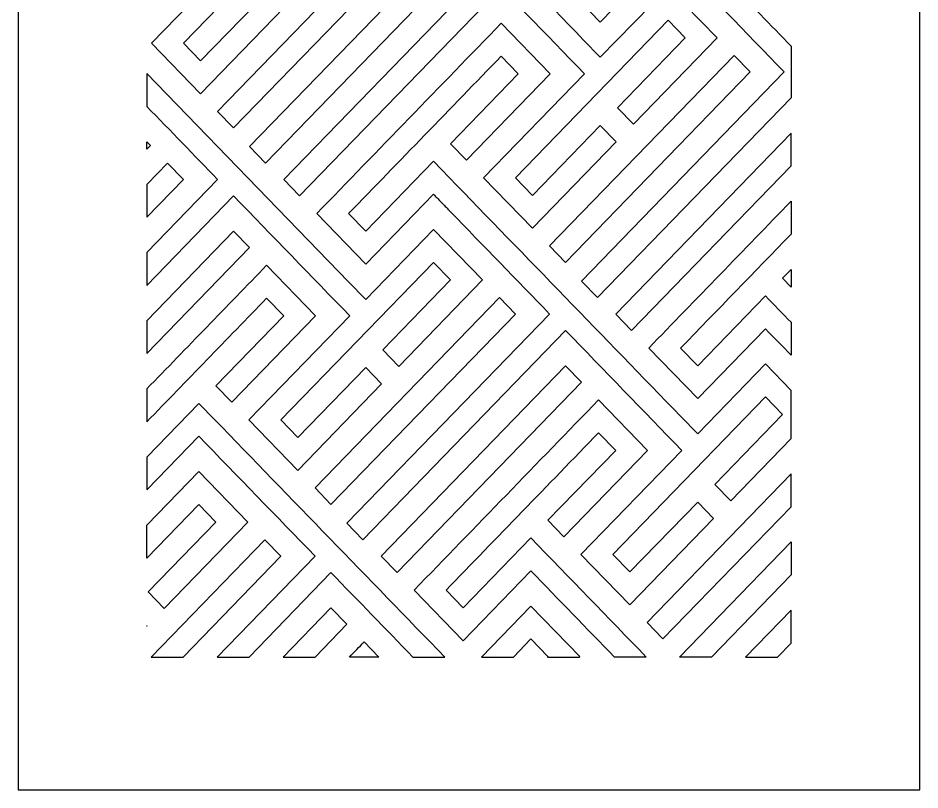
# Model space of a CAD drawing. Header units: centimetres. Extents: x 20.6 to 27, y -9 to 9.
# Drawn here: x 20.58 to 27, y -9 to -3.5 of the extents above; entities that cross this region are included whole.
import ezdxf

# ---------------------------------------------------------------- set-up
doc = ezdxf.new("R2010")
doc.units = ezdxf.units.CM
doc.header["$MEASUREMENT"] = 0
doc.layers.add('layer 1', color=7, linetype='Continuous')

msp = doc.modelspace()

# ---------------------------------------------------------------- linework, layer by layer
at = {"layer": 'layer 1', "color": 250, "lineweight": 30}
for points, knots in [([(26.99977, 9.00076), (26.99977, 9.00076), (26.99977, -9.0002), (26.99977, -9.0002), (26.99977, -9.0002), (26.99977, -9.0002), (20.57561, -9.0002), (20.57561, -9.0002), (20.57561, -9.0002), (20.57561, -9.0002), (20.57561, 9.00076), (20.57561, 9.00076), (20.57561, 9.00076), (20.57561, 9.00076), (26.99977, 9.00076), (26.99977, 9.00076)], [0, 0, 0, 0, 0.2, 0.2, 0.2, 0.2, 0.4, 0.4, 0.4, 0.4, 0.6, 0.6, 0.6, 0.6, 1, 1, 1, 1]), ([(24.60137, -3.65324), (24.05247, -3.08659), (23.50359, -2.51995), (22.95469, -1.9533), (22.95469, -1.9533), (22.95469, -1.9533), (22.84112, -1.83606), (22.84112, -1.83606), (22.84112, -1.83606), (22.84112, -1.83606), (22.35848, -2.33432), (22.35848, -2.33432), (22.35848, -2.33432), (22.35848, -2.33432), (22.2368, -2.20871), (22.2368, -2.20871), (22.2368, -2.20871), (22.59912, -1.83467), (22.96145, -1.46063), (23.32377, -1.08658), (23.32377, -1.08658), (23.32377, -1.08658), (23.44545, -1.2122), (23.44545, -1.2122), (23.44545, -1.2122), (23.44545, -1.2122), (22.9628, -1.71045), (22.9628, -1.71045), (22.9628, -1.71045), (22.9628, -1.71045), (23.07637, -1.82769), (23.07637, -1.82769), (23.07637, -1.82769), (23.07637, -1.82769), (23.67258, -1.2122), (23.67258, -1.2122), (23.67258, -1.2122), (23.67258, -1.2122), (23.32377, -0.85211), (23.32377, -0.85211), (23.32377, -0.85211), (22.88574, -1.30431), (22.4477, -1.75651), (22.00967, -2.20871), (22.00967, -2.20871), (22.00967, -2.20871), (22.35848, -2.5688), (22.35848, -2.5688), (22.35848, -2.5688), (22.35848, -2.5688), (22.84112, -2.07054), (22.84112, -2.07054), (22.84112, -2.07054), (22.84112, -2.07054), (22.9628, -2.19615), (22.9628, -2.19615), (22.9628, -2.19615), (23.19804, -2.43899), (23.43328, -2.68185), (23.66852, -2.92469), (23.66852, -2.92469), (23.66852, -2.92469), (22.22463, -4.41528), (22.22463, -4.41528), (22.22463, -4.41528), (22.22463, -4.41528), (22.3382, -4.53252), (22.3382, -4.53252), (22.3382, -4.53252), (22.3382, -4.53252), (23.78208, -3.04193), (23.78208, -3.04193), (23.78208, -3.04193), (24.05788, -3.32665), (24.33368, -3.61136), (24.60948, -3.89609), (24.60948, -3.89609), (24.60948, -3.89609), (23.89159, -4.63719), (23.89159, -4.63719), (23.89159, -4.63719), (23.89159, -4.63719), (24.2404, -4.99728), (24.2404, -4.99728), (24.2404, -4.99728), (24.2404, -4.99728), (24.83661, -4.38179), (24.83661, -4.38179), (24.83661, -4.38179), (24.83661, -4.38179), (24.72305, -4.26455), (24.72305, -4.26455), (24.72305, -4.26455), (24.72305, -4.26455), (24.2404, -4.76281), (24.2404, -4.76281), (24.2404, -4.76281), (24.2404, -4.76281), (24.11872, -4.63719), (24.11872, -4.63719), (24.11872, -4.63719), (24.11872, -4.63719), (25.20569, -3.51507), (25.20569, -3.51507), (25.20569, -3.51507), (25.20569, -3.51507), (25.32737, -3.64068), (25.32737, -3.64068), (25.32737, -3.64068), (25.32737, -3.64068), (24.84472, -4.13894), (24.84472, -4.13894), (24.84472, -4.13894), (24.84472, -4.13894), (24.95829, -4.25617), (24.95829, -4.25617), (24.95829, -4.25617), (24.95829, -4.25617), (25.5545, -3.64068), (25.5545, -3.64068), (25.5545, -3.64068), (25.5545, -3.64068), (25.20569, -3.28059), (25.20569, -3.28059), (25.20569, -3.28059), (25.20569, -3.28059), (24.72305, -3.77885), (24.72305, -3.77885), (24.72305, -3.77885), (24.72305, -3.77885), (24.60137, -3.65324), (24.60137, -3.65324)], [0, 0, 0, 0, 0.0294118, 0.0294118, 0.0294118, 0.0294118, 0.0588235, 0.0588235, 0.0588235, 0.0588235, 0.0882353, 0.0882353, 0.0882353, 0.0882353, 0.1176471, 0.1176471, 0.1176471, 0.1176471, 0.1470588, 0.1470588, 0.1470588, 0.1470588, 0.1764706, 0.1764706, 0.1764706, 0.1764706, 0.2058824, 0.2058824, 0.2058824, 0.2058824, 0.2352941, 0.2352941, 0.2352941, 0.2352941, 0.2647059, 0.2647059, 0.2647059, 0.2647059, 0.2941176, 0.2941176, 0.2941176, 0.2941176, 0.3235294, 0.3235294, 0.3235294, 0.3235294, 0.3529412, 0.3529412, 0.3529412, 0.3529412, 0.3823529, 0.3823529, 0.3823529, 0.3823529, 0.4117647, 0.4117647, 0.4117647, 0.4117647, 0.4411765, 0.4411765, 0.4411765, 0.4411765, 0.4705882, 0.4705882, 0.4705882, 0.4705882, 0.5, 0.5, 0.5, 0.5, 0.5294118, 0.5294118, 0.5294118, 0.5294118, 0.5588235, 0.5588235, 0.5588235, 0.5588235, 0.5882353, 0.5882353, 0.5882353, 0.5882353, 0.6176471, 0.6176471, 0.6176471, 0.6176471, 0.6470588, 0.6470588, 0.6470588, 0.6470588, 0.6764706, 0.6764706, 0.6764706, 0.6764706, 0.7058824, 0.7058824, 0.7058824, 0.7058824, 0.7352941, 0.7352941, 0.7352941, 0.7352941, 0.7647059, 0.7647059, 0.7647059, 0.7647059, 0.7941176, 0.7941176, 0.7941176, 0.7941176, 0.8235294, 0.8235294, 0.8235294, 0.8235294, 0.8529412, 0.8529412, 0.8529412, 0.8529412, 0.8823529, 0.8823529, 0.8823529, 0.8823529, 0.9117647, 0.9117647, 0.9117647, 0.9117647, 0.9411765, 0.9411765, 0.9411765, 0.9411765, 1, 1, 1, 1]), ([(26.08203, -3.69958), (25.78992, -3.39802), (25.49781, -3.09646), (25.20569, -2.7949), (25.20569, -2.7949), (25.20569, -2.7949), (24.72305, -3.29315), (24.72305, -3.29315), (24.72305, -3.29315), (24.72305, -3.29315), (24.60137, -3.16754), (24.60137, -3.16754), (24.60137, -3.16754), (24.96369, -2.79351), (25.32601, -2.41946), (25.68834, -2.04542), (25.68834, -2.04542), (25.68834, -2.04542), (25.81002, -2.17103), (25.81002, -2.17103), (25.81002, -2.17103), (25.81002, -2.17103), (25.32737, -2.66928), (25.32737, -2.66928), (25.32737, -2.66928), (25.32737, -2.66928), (25.44093, -2.78652), (25.44093, -2.78652), (25.44093, -2.78652), (25.44093, -2.78652), (26.03714, -2.17103), (26.03714, -2.17103), (26.03714, -2.17103), (26.03714, -2.17103), (25.68834, -1.81094), (25.68834, -1.81094), (25.68834, -1.81094), (25.25031, -2.26314), (24.81227, -2.71535), (24.37424, -3.16754), (24.37424, -3.16754), (24.37424, -3.16754), (24.72305, -3.52763), (24.72305, -3.52763), (24.72305, -3.52763), (24.72305, -3.52763), (25.20569, -3.02937), (25.20569, -3.02937), (25.20569, -3.02937), (25.48149, -3.31409), (25.75729, -3.59881), (26.03309, -3.88353), (26.03309, -3.88353), (26.03309, -3.88353), (24.5892, -5.37411), (24.5892, -5.37411), (24.5892, -5.37411), (24.5892, -5.37411), (24.70277, -5.49135), (24.70277, -5.49135), (24.70277, -5.49135), (24.70277, -5.49135), (26.08203, -4.06748), (26.08203, -4.06748), (26.08203, -4.06748), (26.08203, -4.06748), (26.08203, -3.69958), (26.08203, -3.69958)], [0, 0, 0, 0, 0.0555556, 0.0555556, 0.0555556, 0.0555556, 0.1111111, 0.1111111, 0.1111111, 0.1111111, 0.1666667, 0.1666667, 0.1666667, 0.1666667, 0.2222222, 0.2222222, 0.2222222, 0.2222222, 0.2777778, 0.2777778, 0.2777778, 0.2777778, 0.3333333, 0.3333333, 0.3333333, 0.3333333, 0.3888889, 0.3888889, 0.3888889, 0.3888889, 0.4444444, 0.4444444, 0.4444444, 0.4444444, 0.5, 0.5, 0.5, 0.5, 0.5555556, 0.5555556, 0.5555556, 0.5555556, 0.6111111, 0.6111111, 0.6111111, 0.6111111, 0.6666667, 0.6666667, 0.6666667, 0.6666667, 0.7222222, 0.7222222, 0.7222222, 0.7222222, 0.7777778, 0.7777778, 0.7777778, 0.7777778, 0.8333333, 0.8333333, 0.8333333, 0.8333333, 0.8888889, 0.8888889, 0.8888889, 0.8888889, 1, 1, 1, 1]), ([(21.49335, -2.16138), (21.49335, -2.16138), (21.49335, -1.92691), (21.49335, -1.92691), (21.49335, -1.92691), (21.49335, -1.92691), (22.35848, -2.82002), (22.35848, -2.82002), (22.35848, -2.82002), (22.35848, -2.82002), (22.84112, -2.32176), (22.84112, -2.32176), (22.84112, -2.32176), (22.84112, -2.32176), (23.18993, -2.68185), (23.18993, -2.68185), (23.18993, -2.68185), (23.18993, -2.68185), (22.59372, -3.29734), (22.59372, -3.29734), (22.59372, -3.29734), (22.59372, -3.29734), (22.48015, -3.1801), (22.48015, -3.1801), (22.48015, -3.1801), (22.48015, -3.1801), (22.9628, -2.68185), (22.9628, -2.68185), (22.9628, -2.68185), (22.9628, -2.68185), (22.84112, -2.55623), (22.84112, -2.55623), (22.84112, -2.55623), (22.84112, -2.55623), (21.75415, -3.67836), (21.75415, -3.67836), (21.75415, -3.67836), (21.75415, -3.67836), (21.87583, -3.80397), (21.87583, -3.80397), (21.87583, -3.80397), (21.87583, -3.80397), (22.35848, -3.30572), (22.35848, -3.30572), (22.35848, -3.30572), (22.35848, -3.30572), (22.47204, -3.42295), (22.47204, -3.42295), (22.47204, -3.42295), (22.47204, -3.42295), (21.87583, -4.03845), (21.87583, -4.03845), (21.87583, -4.03845), (21.87583, -4.03845), (21.52702, -3.67836), (21.52702, -3.67836), (21.52702, -3.67836), (21.52702, -3.67836), (22.24491, -2.93726), (22.24491, -2.93726), (22.24491, -2.93726), (21.99439, -2.67863), (21.74387, -2.42001), (21.49335, -2.16138)], [0, 0, 0, 0, 0.0588235, 0.0588235, 0.0588235, 0.0588235, 0.1176471, 0.1176471, 0.1176471, 0.1176471, 0.1764706, 0.1764706, 0.1764706, 0.1764706, 0.2352941, 0.2352941, 0.2352941, 0.2352941, 0.2941176, 0.2941176, 0.2941176, 0.2941176, 0.3529412, 0.3529412, 0.3529412, 0.3529412, 0.4117647, 0.4117647, 0.4117647, 0.4117647, 0.4705882, 0.4705882, 0.4705882, 0.4705882, 0.5294118, 0.5294118, 0.5294118, 0.5294118, 0.5882353, 0.5882353, 0.5882353, 0.5882353, 0.6470588, 0.6470588, 0.6470588, 0.6470588, 0.7058824, 0.7058824, 0.7058824, 0.7058824, 0.7647059, 0.7647059, 0.7647059, 0.7647059, 0.8235294, 0.8235294, 0.8235294, 0.8235294, 0.8823529, 0.8823529, 0.8823529, 0.8823529, 1, 1, 1, 1]), ([(23.42517, -2.92469), (23.42517, -2.92469), (22.11107, -4.2813), (22.11107, -4.2813), (22.11107, -4.2813), (22.11107, -4.2813), (21.9975, -4.16406), (21.9975, -4.16406), (21.9975, -4.16406), (21.9975, -4.16406), (23.31161, -2.80746), (23.31161, -2.80746), (23.31161, -2.80746), (23.31161, -2.80746), (23.42517, -2.92469), (23.42517, -2.92469)], [0, 0, 0, 0, 0.2, 0.2, 0.2, 0.2, 0.4, 0.4, 0.4, 0.4, 0.6, 0.6, 0.6, 0.6, 1, 1, 1, 1]), ([(23.89565, -3.41039), (23.89565, -3.41039), (22.58155, -4.76699), (22.58155, -4.76699), (22.58155, -4.76699), (22.58155, -4.76699), (22.46798, -4.64976), (22.46798, -4.64976), (22.46798, -4.64976), (22.46798, -4.64976), (23.78208, -3.29315), (23.78208, -3.29315), (23.78208, -3.29315), (23.78208, -3.29315), (23.89565, -3.41039), (23.89565, -3.41039)], [0, 0, 0, 0, 0.2, 0.2, 0.2, 0.2, 0.4, 0.4, 0.4, 0.4, 0.6, 0.6, 0.6, 0.6, 1, 1, 1, 1]), ([(26.08203, -6.15318), (26.08203, -6.15318), (26.08203, -6.49596), (26.08203, -6.49596), (26.08203, -6.49596), (26.08203, -6.49596), (25.65184, -6.94007), (25.65184, -6.94007), (25.65184, -6.94007), (25.65184, -6.94007), (25.53827, -6.82283), (25.53827, -6.82283), (25.53827, -6.82283), (25.53827, -6.82283), (26.02092, -6.32457), (26.02092, -6.32457), (26.02092, -6.32457), (26.02092, -6.32457), (25.89925, -6.19896), (25.89925, -6.19896), (25.89925, -6.19896), (25.89925, -6.19896), (24.81227, -7.32109), (24.81227, -7.32109), (24.81227, -7.32109), (24.81227, -7.32109), (24.93395, -7.4467), (24.93395, -7.4467), (24.93395, -7.4467), (24.93395, -7.4467), (25.4166, -6.94844), (25.4166, -6.94844), (25.4166, -6.94844), (25.4166, -6.94844), (25.53016, -7.06568), (25.53016, -7.06568), (25.53016, -7.06568), (25.53016, -7.06568), (24.93395, -7.68117), (24.93395, -7.68117), (24.93395, -7.68117), (24.93395, -7.68117), (24.58515, -7.32109), (24.58515, -7.32109), (24.58515, -7.32109), (24.58515, -7.32109), (25.30303, -6.57998), (25.30303, -6.57998), (25.30303, -6.57998), (25.02724, -6.29526), (24.75144, -6.01054), (24.47564, -5.72583), (24.47564, -5.72583), (24.47564, -5.72583), (23.03175, -7.21641), (23.03175, -7.21641), (23.03175, -7.21641), (23.03175, -7.21641), (22.91819, -7.09917), (22.91819, -7.09917), (22.91819, -7.09917), (22.91819, -7.09917), (24.36207, -5.60859), (24.36207, -5.60859), (24.36207, -5.60859), (24.12683, -5.36574), (23.89159, -5.12289), (23.65635, -4.88004), (23.65635, -4.88004), (23.65458, -4.87821), (23.6528, -4.87638), (23.65103, -4.87455), (23.65103, -4.87455), (23.64672, -4.8701), (23.64241, -4.86565), (23.6381, -4.8612), (23.6381, -4.8612), (23.63379, -4.85675), (23.62948, -4.8523), (23.62517, -4.84785), (23.62517, -4.84785), (23.62086, -4.8434), (23.61656, -4.83896), (23.61225, -4.83451), (23.61225, -4.83451), (23.60794, -4.83006), (23.60363, -4.82561), (23.59932, -4.82116), (23.59932, -4.82116), (23.59501, -4.81671), (23.5907, -4.81226), (23.58639, -4.80782), (23.58639, -4.80782), (23.58208, -4.80337), (23.57777, -4.79892), (23.57346, -4.79447), (23.57346, -4.79447), (23.56915, -4.79002), (23.56484, -4.78557), (23.56053, -4.78112), (23.56053, -4.78112), (23.55622, -4.77667), (23.55191, -4.77222), (23.5476, -4.76778), (23.5476, -4.76778), (23.54329, -4.76333), (23.53899, -4.75888), (23.53468, -4.75443), (23.53468, -4.75443), (23.53468, -4.75443), (23.05203, -5.25269), (23.05203, -5.25269), (23.05203, -5.25269), (23.05203, -5.25269), (22.70323, -4.8926), (22.70323, -4.8926), (22.70323, -4.8926), (23.14125, -4.44041), (23.57929, -3.9882), (24.01732, -3.536), (24.01732, -3.536), (24.01732, -3.536), (24.36613, -3.89609), (24.36613, -3.89609), (24.36613, -3.89609), (24.36613, -3.89609), (23.76992, -4.51158), (23.76992, -4.51158), (23.76992, -4.51158), (23.76992, -4.51158), (23.65635, -4.39435), (23.65635, -4.39435), (23.65635, -4.39435), (23.65635, -4.39435), (24.139, -3.89609), (24.139, -3.89609), (24.139, -3.89609), (24.139, -3.89609), (24.01732, -3.77048), (24.01732, -3.77048), (24.01732, -3.77048), (23.655, -4.14452), (23.29267, -4.51857), (22.93035, -4.8926), (22.93035, -4.8926), (22.93035, -4.8926), (23.05203, -5.01821), (23.05203, -5.01821), (23.05203, -5.01821), (23.05203, -5.01821), (23.53468, -4.51996), (23.53468, -4.51996), (23.53468, -4.51996), (23.53468, -4.51996), (23.64824, -4.63719), (23.64824, -4.63719), (23.64824, -4.63719), (24.19714, -5.20385), (24.74603, -5.77048), (25.29492, -6.33713), (25.29492, -6.33713), (25.29492, -6.33713), (25.4166, -6.46275), (25.4166, -6.46275), (25.4166, -6.46275), (25.4166, -6.46275), (25.89925, -5.96449), (25.89925, -5.96449), (25.89925, -5.96449), (25.89925, -5.96449), (26.08203, -6.15318), (26.08203, -6.15318)], [0, 0, 0, 0, 0.0227273, 0.0227273, 0.0227273, 0.0227273, 0.0454545, 0.0454545, 0.0454545, 0.0454545, 0.0681818, 0.0681818, 0.0681818, 0.0681818, 0.0909091, 0.0909091, 0.0909091, 0.0909091, 0.1136364, 0.1136364, 0.1136364, 0.1136364, 0.1363636, 0.1363636, 0.1363636, 0.1363636, 0.1590909, 0.1590909, 0.1590909, 0.1590909, 0.1818182, 0.1818182, 0.1818182, 0.1818182, 0.2045455, 0.2045455, 0.2045455, 0.2045455, 0.2272727, 0.2272727, 0.2272727, 0.2272727, 0.25, 0.25, 0.25, 0.25, 0.2727273, 0.2727273, 0.2727273, 0.2727273, 0.2954545, 0.2954545, 0.2954545, 0.2954545, 0.3181818, 0.3181818, 0.3181818, 0.3181818, 0.3409091, 0.3409091, 0.3409091, 0.3409091, 0.3636364, 0.3636364, 0.3636364, 0.3636364, 0.3863636, 0.3863636, 0.3863636, 0.3863636, 0.4090909, 0.4090909, 0.4090909, 0.4090909, 0.4318182, 0.4318182, 0.4318182, 0.4318182, 0.4545455, 0.4545455, 0.4545455, 0.4545455, 0.4772727, 0.4772727, 0.4772727, 0.4772727, 0.5, 0.5, 0.5, 0.5, 0.5227273, 0.5227273, 0.5227273, 0.5227273, 0.5454545, 0.5454545, 0.5454545, 0.5454545, 0.5681818, 0.5681818, 0.5681818, 0.5681818, 0.5909091, 0.5909091, 0.5909091, 0.5909091, 0.6136364, 0.6136364, 0.6136364, 0.6136364, 0.6363636, 0.6363636, 0.6363636, 0.6363636, 0.6590909, 0.6590909, 0.6590909, 0.6590909, 0.6818182, 0.6818182, 0.6818182, 0.6818182, 0.7045455, 0.7045455, 0.7045455, 0.7045455, 0.7272727, 0.7272727, 0.7272727, 0.7272727, 0.75, 0.75, 0.75, 0.75, 0.7727273, 0.7727273, 0.7727273, 0.7727273, 0.7954545, 0.7954545, 0.7954545, 0.7954545, 0.8181818, 0.8181818, 0.8181818, 0.8181818, 0.8409091, 0.8409091, 0.8409091, 0.8409091, 0.8636364, 0.8636364, 0.8636364, 0.8636364, 0.8863636, 0.8863636, 0.8863636, 0.8863636, 0.9090909, 0.9090909, 0.9090909, 0.9090909, 0.9318182, 0.9318182, 0.9318182, 0.9318182, 0.9545455, 0.9545455, 0.9545455, 0.9545455, 1, 1, 1, 1]), ([(25.78974, -3.88353), (25.78974, -3.88353), (24.47564, -5.24013), (24.47564, -5.24013), (24.47564, -5.24013), (24.47564, -5.24013), (24.36207, -5.12289), (24.36207, -5.12289), (24.36207, -5.12289), (24.36207, -5.12289), (25.67617, -3.76629), (25.67617, -3.76629), (25.67617, -3.76629), (25.67617, -3.76629), (25.78974, -3.88353), (25.78974, -3.88353)], [0, 0, 0, 0, 0.2, 0.2, 0.2, 0.2, 0.4, 0.4, 0.4, 0.4, 0.6, 0.6, 0.6, 0.6, 1, 1, 1, 1]), ([(21.49335, -5.40469), (21.49335, -5.40469), (21.49335, -5.17022), (21.49335, -5.17022), (21.49335, -5.17022), (21.49335, -5.17022), (21.9975, -4.64975), (21.9975, -4.64975), (21.9975, -4.64975), (21.82945, -4.47627), (21.6614, -4.30278), (21.49335, -4.12929), (21.49335, -4.12929), (21.49335, -4.12929), (21.49335, -3.89482), (21.49335, -3.89482), (21.49335, -3.89482), (21.49335, -3.89482), (22.93035, -5.3783), (22.93035, -5.3783), (22.93035, -5.3783), (22.93035, -5.3783), (23.05203, -5.50391), (23.05203, -5.50391), (23.05203, -5.50391), (23.05203, -5.50391), (23.53468, -5.00565), (23.53468, -5.00565), (23.53468, -5.00565), (23.53468, -5.00565), (23.88348, -5.36574), (23.88348, -5.36574), (23.88348, -5.36574), (23.88348, -5.36574), (23.28727, -5.98123), (23.28727, -5.98123), (23.28727, -5.98123), (23.28727, -5.98123), (23.17371, -5.864), (23.17371, -5.864), (23.17371, -5.864), (23.17371, -5.864), (23.65635, -5.36574), (23.65635, -5.36574), (23.65635, -5.36574), (23.65635, -5.36574), (23.53468, -5.24013), (23.53468, -5.24013), (23.53468, -5.24013), (23.53468, -5.24013), (22.44771, -6.36225), (22.44771, -6.36225), (22.44771, -6.36225), (22.44771, -6.36225), (22.56938, -6.48787), (22.56938, -6.48787), (22.56938, -6.48787), (22.56938, -6.48787), (23.05203, -5.98961), (23.05203, -5.98961), (23.05203, -5.98961), (23.05203, -5.98961), (23.16559, -6.10685), (23.16559, -6.10685), (23.16559, -6.10685), (23.16559, -6.10685), (22.56938, -6.72234), (22.56938, -6.72234), (22.56938, -6.72234), (22.56938, -6.72234), (22.22058, -6.36225), (22.22058, -6.36225), (22.22058, -6.36225), (22.22058, -6.36225), (22.93847, -5.62115), (22.93847, -5.62115), (22.93847, -5.62115), (22.66266, -5.33643), (22.38687, -5.05171), (22.11107, -4.76699), (22.11107, -4.76699), (22.11107, -4.76699), (21.49335, -5.40469), (21.49335, -5.40469)], [0, 0, 0, 0, 0.0454545, 0.0454545, 0.0454545, 0.0454545, 0.0909091, 0.0909091, 0.0909091, 0.0909091, 0.1363636, 0.1363636, 0.1363636, 0.1363636, 0.1818182, 0.1818182, 0.1818182, 0.1818182, 0.2272727, 0.2272727, 0.2272727, 0.2272727, 0.2727273, 0.2727273, 0.2727273, 0.2727273, 0.3181818, 0.3181818, 0.3181818, 0.3181818, 0.3636364, 0.3636364, 0.3636364, 0.3636364, 0.4090909, 0.4090909, 0.4090909, 0.4090909, 0.4545455, 0.4545455, 0.4545455, 0.4545455, 0.5, 0.5, 0.5, 0.5, 0.5454545, 0.5454545, 0.5454545, 0.5454545, 0.5909091, 0.5909091, 0.5909091, 0.5909091, 0.6363636, 0.6363636, 0.6363636, 0.6363636, 0.6818182, 0.6818182, 0.6818182, 0.6818182, 0.7272727, 0.7272727, 0.7272727, 0.7272727, 0.7727273, 0.7727273, 0.7727273, 0.7727273, 0.8181818, 0.8181818, 0.8181818, 0.8181818, 0.8636364, 0.8636364, 0.8636364, 0.8636364, 0.9090909, 0.9090909, 0.9090909, 0.9090909, 1, 1, 1, 1]), ([(26.08203, -4.3187), (26.08203, -4.3187), (26.08203, -4.55317), (26.08203, -4.55317), (26.08203, -4.55317), (26.08203, -4.55317), (24.94612, -5.72583), (24.94612, -5.72583), (24.94612, -5.72583), (24.94612, -5.72583), (24.83255, -5.60859), (24.83255, -5.60859), (24.83255, -5.60859), (24.83255, -5.60859), (26.08203, -4.3187), (26.08203, -4.3187)], [0, 0, 0, 0, 0.2, 0.2, 0.2, 0.2, 0.4, 0.4, 0.4, 0.4, 0.6, 0.6, 0.6, 0.6, 1, 1, 1, 1]), ([(21.49335, -4.4333), (21.49335, -4.4333), (21.51891, -4.40691), (21.51891, -4.40691), (21.51891, -4.40691), (21.51891, -4.40691), (21.49335, -4.38051), (21.49335, -4.38051), (21.49335, -4.38051), (21.49335, -4.38051), (21.49335, -4.4333), (21.49335, -4.4333)], [0, 0, 0, 0, 0.25, 0.25, 0.25, 0.25, 0.5, 0.5, 0.5, 0.5, 1, 1, 1, 1]), ([(21.49335, -4.919), (21.49335, -4.919), (21.49335, -4.68452), (21.49335, -4.68452), (21.49335, -4.68452), (21.49335, -4.68452), (21.64059, -4.53252), (21.64059, -4.53252), (21.64059, -4.53252), (21.64059, -4.53252), (21.75415, -4.64975), (21.75415, -4.64975), (21.75415, -4.64975), (21.75415, -4.64975), (21.49335, -4.919), (21.49335, -4.919)], [0, 0, 0, 0, 0.2, 0.2, 0.2, 0.2, 0.4, 0.4, 0.4, 0.4, 0.6, 0.6, 0.6, 0.6, 1, 1, 1, 1]), ([(26.08203, -5.66749), (26.0211, -5.60459), (25.96018, -5.54169), (25.89925, -5.47879), (25.89925, -5.47879), (25.89925, -5.47879), (25.4166, -5.97705), (25.4166, -5.97705), (25.4166, -5.97705), (25.4166, -5.97705), (25.29492, -5.85144), (25.29492, -5.85144), (25.29492, -5.85144), (25.55729, -5.58058), (25.81966, -5.30972), (26.08203, -5.03887), (26.08203, -5.03887), (26.08203, -5.03887), (26.08203, -4.80439), (26.08203, -4.80439), (26.08203, -4.80439), (25.74395, -5.1534), (25.40587, -5.50242), (25.06779, -5.85144), (25.06779, -5.85144), (25.06779, -5.85144), (25.4166, -6.21152), (25.4166, -6.21152), (25.4166, -6.21152), (25.4166, -6.21152), (25.89925, -5.71327), (25.89925, -5.71327), (25.89925, -5.71327), (25.96018, -5.77616), (26.0211, -5.83906), (26.08203, -5.90196), (26.08203, -5.90196), (26.08203, -5.90196), (26.08203, -5.66749), (26.08203, -5.66749)], [0, 0, 0, 0, 0.0909091, 0.0909091, 0.0909091, 0.0909091, 0.1818182, 0.1818182, 0.1818182, 0.1818182, 0.2727273, 0.2727273, 0.2727273, 0.2727273, 0.3636364, 0.3636364, 0.3636364, 0.3636364, 0.4545455, 0.4545455, 0.4545455, 0.4545455, 0.5454545, 0.5454545, 0.5454545, 0.5454545, 0.6363636, 0.6363636, 0.6363636, 0.6363636, 0.7272727, 0.7272727, 0.7272727, 0.7272727, 0.8181818, 0.8181818, 0.8181818, 0.8181818, 1, 1, 1, 1]), ([(21.49335, -5.89039), (21.49335, -5.89039), (21.49335, -5.65592), (21.49335, -5.65592), (21.49335, -5.65592), (21.49335, -5.65592), (22.11107, -5.01821), (22.11107, -5.01821), (22.11107, -5.01821), (22.11107, -5.01821), (22.22463, -5.13545), (22.22463, -5.13545), (22.22463, -5.13545), (22.22463, -5.13545), (21.49335, -5.89039), (21.49335, -5.89039)], [0, 0, 0, 0, 0.2, 0.2, 0.2, 0.2, 0.4, 0.4, 0.4, 0.4, 0.6, 0.6, 0.6, 0.6, 1, 1, 1, 1]), ([(21.49335, -6.37608), (21.49335, -6.37608), (21.49335, -6.14161), (21.49335, -6.14161), (21.49335, -6.14161), (21.77767, -5.84809), (22.06199, -5.55458), (22.34631, -5.26106), (22.34631, -5.26106), (22.34631, -5.26106), (22.69511, -5.62115), (22.69511, -5.62115), (22.69511, -5.62115), (22.69511, -5.62115), (22.0989, -6.23664), (22.0989, -6.23664), (22.0989, -6.23664), (22.0989, -6.23664), (21.98534, -6.11941), (21.98534, -6.11941), (21.98534, -6.11941), (21.98534, -6.11941), (22.46799, -5.62115), (22.46799, -5.62115), (22.46799, -5.62115), (22.46799, -5.62115), (22.34631, -5.49554), (22.34631, -5.49554), (22.34631, -5.49554), (22.06199, -5.78906), (21.77766, -6.08257), (21.49335, -6.37608)], [0, 0, 0, 0, 0.1111111, 0.1111111, 0.1111111, 0.1111111, 0.2222222, 0.2222222, 0.2222222, 0.2222222, 0.3333333, 0.3333333, 0.3333333, 0.3333333, 0.4444444, 0.4444444, 0.4444444, 0.4444444, 0.5555556, 0.5555556, 0.5555556, 0.5555556, 0.6666667, 0.6666667, 0.6666667, 0.6666667, 0.7777778, 0.7777778, 0.7777778, 0.7777778, 1, 1, 1, 1]), ([(26.08203, -5.29009), (26.08203, -5.29009), (26.02092, -5.35318), (26.02092, -5.35318), (26.02092, -5.35318), (26.02092, -5.35318), (26.08203, -5.41627), (26.08203, -5.41627), (26.08203, -5.41627), (26.08203, -5.41627), (26.08203, -5.29009), (26.08203, -5.29009)], [0, 0, 0, 0, 0.25, 0.25, 0.25, 0.25, 0.5, 0.5, 0.5, 0.5, 1, 1, 1, 1]), ([(24.11872, -5.60859), (24.11872, -5.60859), (22.80462, -6.96519), (22.80462, -6.96519), (22.80462, -6.96519), (22.80462, -6.96519), (22.69106, -6.84795), (22.69106, -6.84795), (22.69106, -6.84795), (22.69106, -6.84795), (24.00516, -5.49135), (24.00516, -5.49135), (24.00516, -5.49135), (24.00516, -5.49135), (24.11872, -5.60859), (24.11872, -5.60859)], [0, 0, 0, 0, 0.2, 0.2, 0.2, 0.2, 0.4, 0.4, 0.4, 0.4, 0.6, 0.6, 0.6, 0.6, 1, 1, 1, 1]), ([(24.5892, -6.09429), (24.5892, -6.09429), (23.2751, -7.45089), (23.2751, -7.45089), (23.2751, -7.45089), (23.2751, -7.45089), (23.16154, -7.33365), (23.16154, -7.33365), (23.16154, -7.33365), (23.16154, -7.33365), (24.47564, -5.97705), (24.47564, -5.97705), (24.47564, -5.97705), (24.47564, -5.97705), (24.5892, -6.09429), (24.5892, -6.09429)], [0, 0, 0, 0, 0.2, 0.2, 0.2, 0.2, 0.4, 0.4, 0.4, 0.4, 0.6, 0.6, 0.6, 0.6, 1, 1, 1, 1]), ([(25.05057, -8.05279), (24.77645, -7.76981), (24.50234, -7.48683), (24.22823, -7.20385), (24.22823, -7.20385), (24.22823, -7.20385), (23.74558, -7.70211), (23.74558, -7.70211), (23.74558, -7.70211), (23.74558, -7.70211), (23.62391, -7.5765), (23.62391, -7.5765), (23.62391, -7.5765), (23.98622, -7.20246), (24.34855, -6.82842), (24.71088, -6.45437), (24.71088, -6.45437), (24.71088, -6.45437), (24.83255, -6.57998), (24.83255, -6.57998), (24.83255, -6.57998), (24.83255, -6.57998), (24.34991, -7.07824), (24.34991, -7.07824), (24.34991, -7.07824), (24.34991, -7.07824), (24.46347, -7.19548), (24.46347, -7.19548), (24.46347, -7.19548), (24.46347, -7.19548), (25.05968, -6.57998), (25.05968, -6.57998), (25.05968, -6.57998), (25.05968, -6.57998), (24.71088, -6.2199), (24.71088, -6.2199), (24.71088, -6.2199), (24.27284, -6.6721), (23.83481, -7.1243), (23.39678, -7.5765), (23.39678, -7.5765), (23.39678, -7.5765), (23.74558, -7.93658), (23.74558, -7.93658), (23.74558, -7.93658), (23.74558, -7.93658), (24.22823, -7.43833), (24.22823, -7.43833), (24.22823, -7.43833), (24.42663, -7.64314), (24.62503, -7.84796), (24.82344, -8.05279), (24.82344, -8.05279), (24.82344, -8.05279), (25.05057, -8.05279), (25.05057, -8.05279)], [0, 0, 0, 0, 0.0666667, 0.0666667, 0.0666667, 0.0666667, 0.1333333, 0.1333333, 0.1333333, 0.1333333, 0.2, 0.2, 0.2, 0.2, 0.2666667, 0.2666667, 0.2666667, 0.2666667, 0.3333333, 0.3333333, 0.3333333, 0.3333333, 0.4, 0.4, 0.4, 0.4, 0.4666667, 0.4666667, 0.4666667, 0.4666667, 0.5333333, 0.5333333, 0.5333333, 0.5333333, 0.6, 0.6, 0.6, 0.6, 0.6666667, 0.6666667, 0.6666667, 0.6666667, 0.7333333, 0.7333333, 0.7333333, 0.7333333, 0.8, 0.8, 0.8, 0.8, 0.8666667, 0.8666667, 0.8666667, 0.8666667, 1, 1, 1, 1]), ([(23.61479, -8.05279), (23.61479, -8.05279), (23.38766, -8.05279), (23.38766, -8.05279), (23.38766, -8.05279), (23.19331, -7.85215), (22.99897, -7.65152), (22.80462, -7.45089), (22.80462, -7.45089), (22.80462, -7.45089), (22.22158, -8.05279), (22.22158, -8.05279), (22.22158, -8.05279), (22.22158, -8.05279), (21.99445, -8.05279), (21.99445, -8.05279), (21.99445, -8.05279), (21.99445, -8.05279), (22.69106, -7.33365), (22.69106, -7.33365), (22.69106, -7.33365), (22.41526, -7.04893), (22.13946, -6.76421), (21.86366, -6.47949), (21.86366, -6.47949), (21.86366, -6.47949), (21.49335, -6.86178), (21.49335, -6.86178), (21.49335, -6.86178), (21.49335, -6.86178), (21.49335, -6.62731), (21.49335, -6.62731), (21.49335, -6.62731), (21.49335, -6.62731), (21.86366, -6.24502), (21.86366, -6.24502), (21.86366, -6.24502), (21.86366, -6.24502), (21.97723, -6.36225), (21.97723, -6.36225), (21.97723, -6.36225), (22.52309, -6.92577), (23.06893, -7.48927), (23.61479, -8.05279)], [0, 0, 0, 0, 0.0833333, 0.0833333, 0.0833333, 0.0833333, 0.1666667, 0.1666667, 0.1666667, 0.1666667, 0.25, 0.25, 0.25, 0.25, 0.3333333, 0.3333333, 0.3333333, 0.3333333, 0.4166667, 0.4166667, 0.4166667, 0.4166667, 0.5, 0.5, 0.5, 0.5, 0.5833333, 0.5833333, 0.5833333, 0.5833333, 0.6666667, 0.6666667, 0.6666667, 0.6666667, 0.75, 0.75, 0.75, 0.75, 0.8333333, 0.8333333, 0.8333333, 0.8333333, 1, 1, 1, 1]), ([(21.49335, -7.34748), (21.49335, -7.34748), (21.86366, -6.96519), (21.86366, -6.96519), (21.86366, -6.96519), (21.86366, -6.96519), (21.98534, -7.0908), (21.98534, -7.0908), (21.98534, -7.0908), (21.98534, -7.0908), (21.50269, -7.58906), (21.50269, -7.58906), (21.50269, -7.58906), (21.50269, -7.58906), (21.61625, -7.70629), (21.61625, -7.70629), (21.61625, -7.70629), (21.61625, -7.70629), (22.21247, -7.0908), (22.21247, -7.0908), (22.21247, -7.0908), (22.21247, -7.0908), (21.86366, -6.73072), (21.86366, -6.73072), (21.86366, -6.73072), (21.86366, -6.73072), (21.49335, -7.11301), (21.49335, -7.11301), (21.49335, -7.11301), (21.49335, -7.11301), (21.49335, -7.34748), (21.49335, -7.34748)], [0, 0, 0, 0, 0.1111111, 0.1111111, 0.1111111, 0.1111111, 0.2222222, 0.2222222, 0.2222222, 0.2222222, 0.3333333, 0.3333333, 0.3333333, 0.3333333, 0.4444444, 0.4444444, 0.4444444, 0.4444444, 0.5555556, 0.5555556, 0.5555556, 0.5555556, 0.6666667, 0.6666667, 0.6666667, 0.6666667, 0.7777778, 0.7777778, 0.7777778, 0.7777778, 1, 1, 1, 1]), ([(26.08203, -6.74718), (26.08203, -6.74718), (26.08203, -6.98166), (26.08203, -6.98166), (26.08203, -6.98166), (26.08203, -6.98166), (25.16919, -7.92402), (25.16919, -7.92402), (25.16919, -7.92402), (25.16919, -7.92402), (25.05563, -7.80679), (25.05563, -7.80679), (25.05563, -7.80679), (25.05563, -7.80679), (26.08203, -6.74718), (26.08203, -6.74718)], [0, 0, 0, 0, 0.2, 0.2, 0.2, 0.2, 0.4, 0.4, 0.4, 0.4, 0.6, 0.6, 0.6, 0.6, 1, 1, 1, 1]), ([(21.7511, -8.05279), (21.7511, -8.05279), (21.52397, -8.05279), (21.52397, -8.05279), (21.52397, -8.05279), (21.52397, -8.05279), (22.33414, -7.21641), (22.33414, -7.21641), (22.33414, -7.21641), (22.33414, -7.21641), (22.44771, -7.33365), (22.44771, -7.33365), (22.44771, -7.33365), (22.44771, -7.33365), (21.7511, -8.05279), (21.7511, -8.05279)], [0, 0, 0, 0, 0.2, 0.2, 0.2, 0.2, 0.4, 0.4, 0.4, 0.4, 0.6, 0.6, 0.6, 0.6, 1, 1, 1, 1]), ([(26.08203, -7.23288), (26.08203, -7.23288), (25.28781, -8.05279), (25.28781, -8.05279), (25.28781, -8.05279), (25.28781, -8.05279), (25.51494, -8.05279), (25.51494, -8.05279), (25.51494, -8.05279), (25.51494, -8.05279), (26.08203, -7.46735), (26.08203, -7.46735), (26.08203, -7.46735), (26.08203, -7.46735), (26.08203, -7.23288), (26.08203, -7.23288)], [0, 0, 0, 0, 0.2, 0.2, 0.2, 0.2, 0.4, 0.4, 0.4, 0.4, 0.6, 0.6, 0.6, 0.6, 1, 1, 1, 1]), ([(22.69206, -8.05279), (22.69206, -8.05279), (22.46493, -8.05279), (22.46493, -8.05279), (22.46493, -8.05279), (22.46493, -8.05279), (22.80462, -7.70211), (22.80462, -7.70211), (22.80462, -7.70211), (22.80462, -7.70211), (22.91818, -7.81935), (22.91818, -7.81935), (22.91818, -7.81935), (22.91818, -7.81935), (22.69206, -8.05279), (22.69206, -8.05279)], [0, 0, 0, 0, 0.2, 0.2, 0.2, 0.2, 0.4, 0.4, 0.4, 0.4, 0.6, 0.6, 0.6, 0.6, 1, 1, 1, 1]), ([(24.57398, -8.05279), (24.57398, -8.05279), (24.34685, -8.05279), (24.34685, -8.05279), (24.34685, -8.05279), (24.34685, -8.05279), (24.34991, -8.04963), (24.34991, -8.04963), (24.34991, -8.04963), (24.34991, -8.04963), (24.22823, -7.92402), (24.22823, -7.92402), (24.22823, -7.92402), (24.22823, -7.92402), (24.1035, -8.05279), (24.1035, -8.05279), (24.1035, -8.05279), (24.1035, -8.05279), (23.87637, -8.05279), (23.87637, -8.05279), (23.87637, -8.05279), (23.87637, -8.05279), (24.22823, -7.68955), (24.22823, -7.68955), (24.22823, -7.68955), (24.22823, -7.68955), (24.57703, -8.04963), (24.57703, -8.04963), (24.57703, -8.04963), (24.57703, -8.04963), (24.57398, -8.05279), (24.57398, -8.05279)], [0, 0, 0, 0, 0.1111111, 0.1111111, 0.1111111, 0.1111111, 0.2222222, 0.2222222, 0.2222222, 0.2222222, 0.3333333, 0.3333333, 0.3333333, 0.3333333, 0.4444444, 0.4444444, 0.4444444, 0.4444444, 0.5555556, 0.5555556, 0.5555556, 0.5555556, 0.6666667, 0.6666667, 0.6666667, 0.6666667, 0.7777778, 0.7777778, 0.7777778, 0.7777778, 1, 1, 1, 1]), ([(26.08203, -7.71858), (26.08203, -7.71858), (26.08203, -7.95305), (26.08203, -7.95305), (26.08203, -7.95305), (26.08203, -7.95305), (25.98542, -8.05279), (25.98542, -8.05279), (25.98542, -8.05279), (25.98542, -8.05279), (25.75829, -8.05279), (25.75829, -8.05279), (25.75829, -8.05279), (25.75829, -8.05279), (26.08203, -7.71858), (26.08203, -7.71858)], [0, 0, 0, 0, 0.2, 0.2, 0.2, 0.2, 0.4, 0.4, 0.4, 0.4, 0.6, 0.6, 0.6, 0.6, 1, 1, 1, 1]), ([(21.49335, -7.83318), (21.49335, -7.83318), (21.49458, -7.83191), (21.49458, -7.83191), (21.49458, -7.83191), (21.49458, -7.83191), (21.49335, -7.83063), (21.49335, -7.83063), (21.49335, -7.83063), (21.49335, -7.83063), (21.49335, -7.83318), (21.49335, -7.83318)], [0, 0, 0, 0, 0.25, 0.25, 0.25, 0.25, 0.5, 0.5, 0.5, 0.5, 1, 1, 1, 1]), ([(23.14431, -8.05279), (23.14431, -8.05279), (23.03986, -7.94496), (23.03986, -7.94496), (23.03986, -7.94496), (23.00504, -7.9809), (22.97022, -8.01684), (22.9354, -8.05279), (22.9354, -8.05279), (22.9354, -8.05279), (23.14431, -8.05279), (23.14431, -8.05279)], [0, 0, 0, 0, 0.25, 0.25, 0.25, 0.25, 0.5, 0.5, 0.5, 0.5, 1, 1, 1, 1])]:
    msp.add_open_spline(points, degree=3, knots=knots, dxfattribs=at)

doc.saveas('drawing.dxf')
